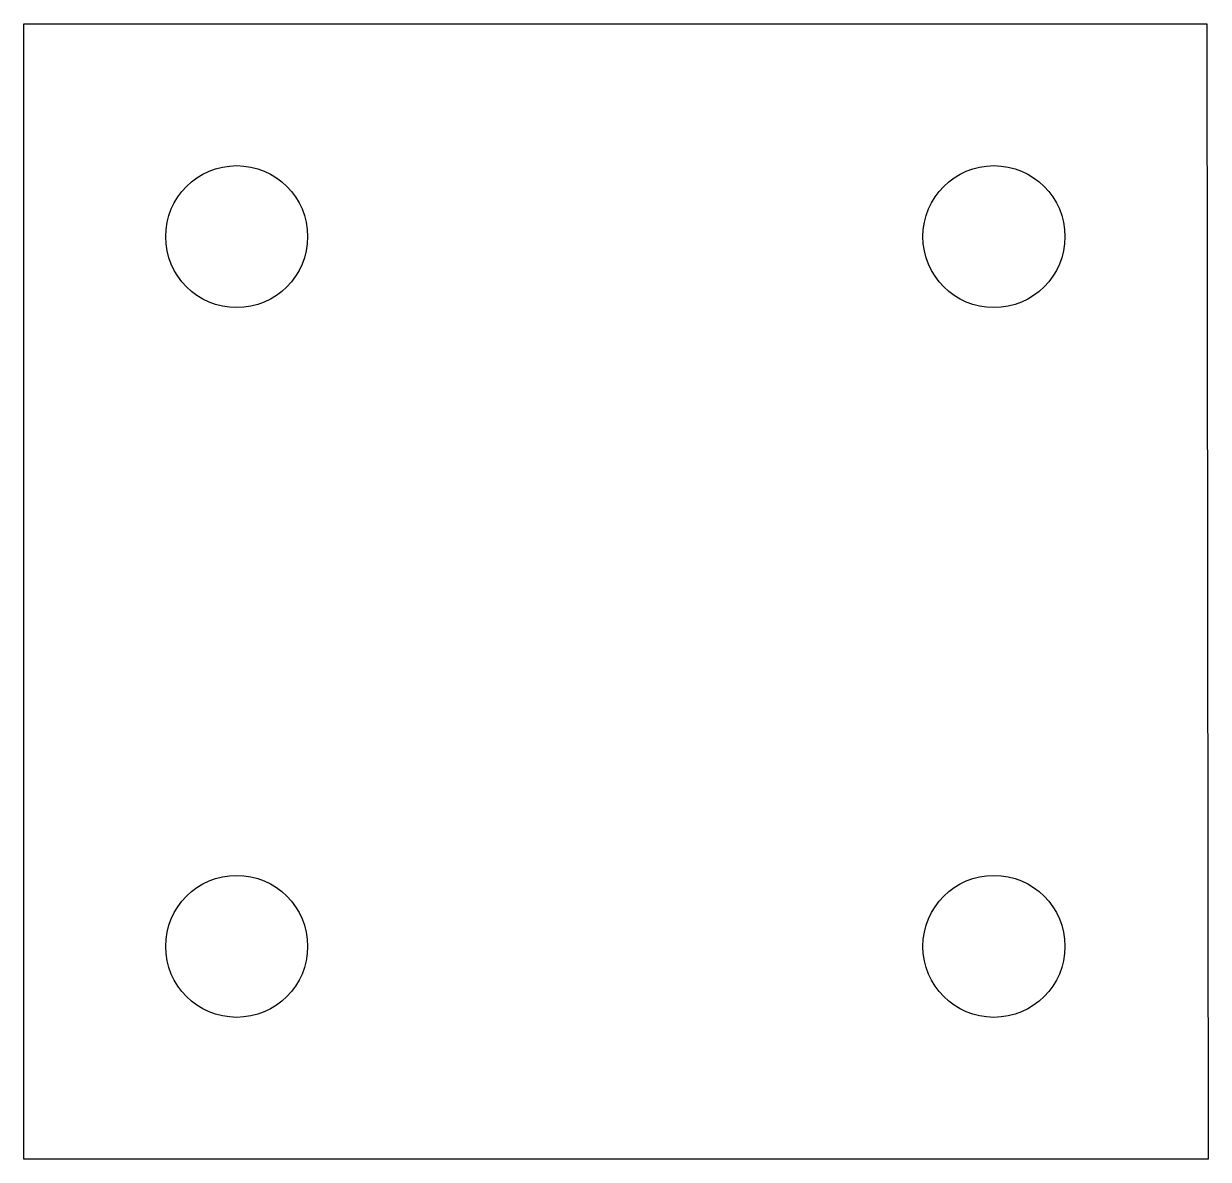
# Model space of a CAD drawing. Header units: millimetres. Extents: x 0 to 25, y 0 to 24.
import ezdxf

# ---------------------------------------------------------------- set-up
doc = ezdxf.new("R2010")
doc.units = ezdxf.units.MM

msp = doc.modelspace()

# ---------------------------------------------------------------- linework, layer by layer
for p, q in [((0, 0), (0, 24)), ((0, 24), (25, 24)), ((25, 24), (25.03, 0)), ((25.03, 0), (0, 0))]:
    msp.add_line(p, q)
for centre in [(4.5, 19.5), (20.5, 19.5), (4.5, 4.5), (20.5, 4.5)]:
    msp.add_circle(centre, 1.5)

doc.saveas('drawing.dxf')
